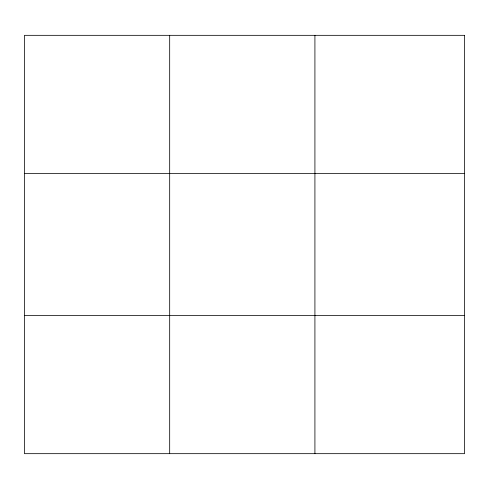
<?xml version="1.0" encoding="UTF-8"?>
<svg xmlns="http://www.w3.org/2000/svg" width="489" height="489" viewBox="0 0 489 489"><rect width="100%" height="100%" fill="white"/><g stroke="black" fill="none" stroke-linecap="round" stroke-linejoin="round"><path stroke-width="0.73" d="M169.683 453.67L169.683 35.33M314.916 453.67L314.916 35.33M24.45 173.381L464.55 173.381M24.45 315.619L464.55 315.619M464.55 35.33L464.55 453.67L24.45 453.67L24.45 35.33L464.55 35.33"/></g></svg>
